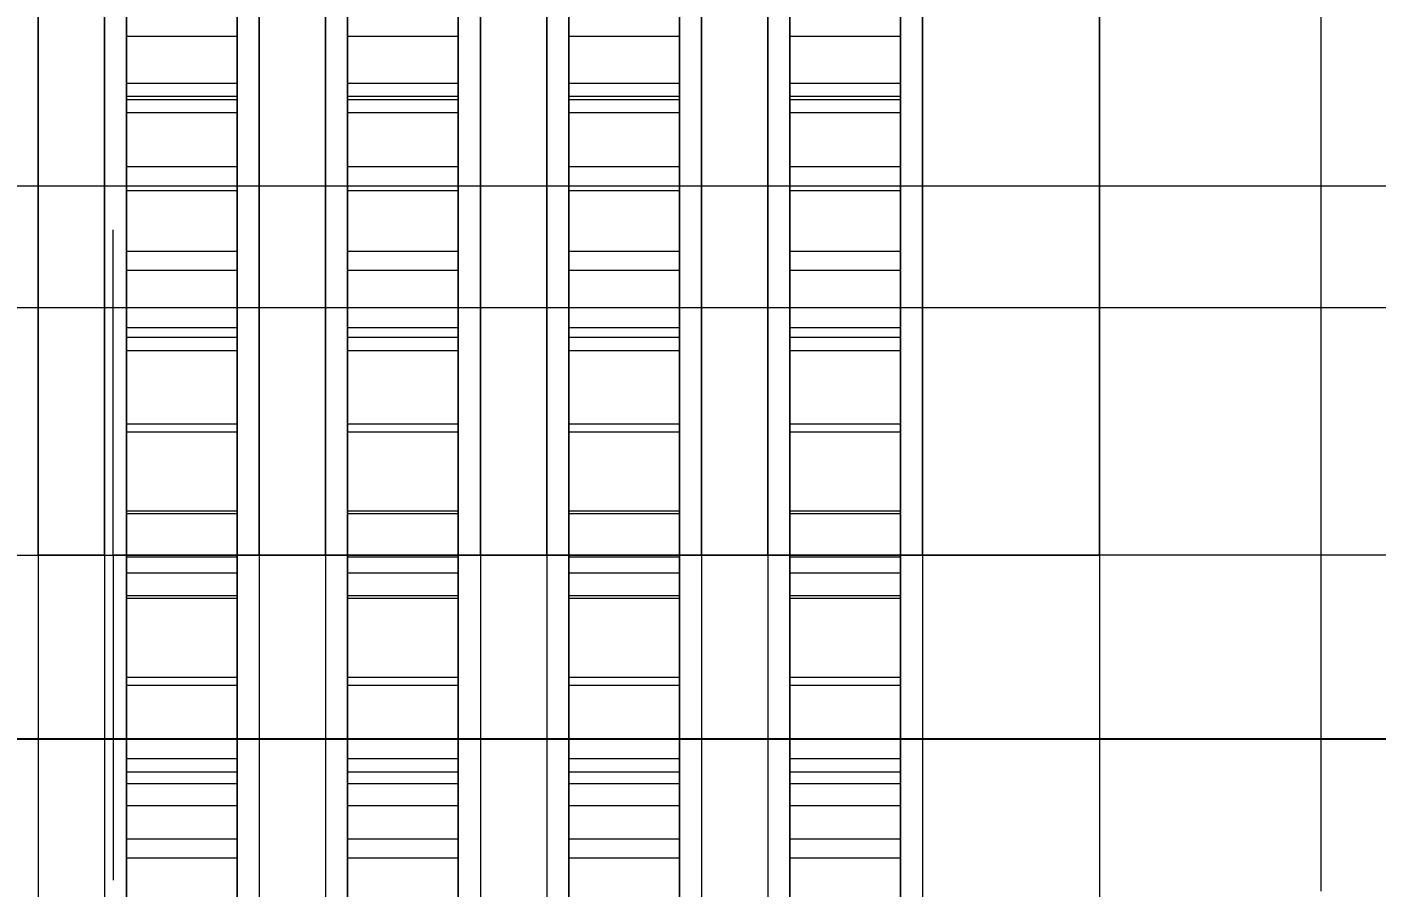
# Model space of a CAD drawing. Header units: millimetres. Extents: x -1970 to 34302, y -65268 to 6837.
# Drawn here: x -1607 to -1485, y -34413.4 to -34335.6 of the extents above; entities that cross this region are included whole.
import ezdxf

# ---------------------------------------------------------------- set-up
doc = ezdxf.new("R2010")
doc.units = ezdxf.units.MM
for name, color, linetype, lineweight in [('COTAS_O', 1, 'Continuous', 0), ('frontal_briquetadora', 7, 'Continuous', 0), ('frontal_tolva', 7, 'Continuous', 0)]:
    doc.layers.add(name, color=color, linetype=linetype, lineweight=lineweight)
doc.dimstyles.new('R19_100', dxfattribs={"dimtxt": 250, "dimasz": 150, "dimexe": 150, "dimexo": 80, "dimgap": 100, "dimtad": 1, "dimtih": 1, "dimtoh": 1, "dimdsep": 46, "dimcen": 0.09, "dimadec": 0, "dimazin": 0, "dimtfac": 1, "dimtdec": 4, "dimtofl": 0, "dimtmove": 0, "dimatfit": 3, "dimfxl": 1, "dimtolj": 1, "dimtzin": 0, "dimarcsym": 0})

# ---------------------------------------------------------------- blocks, each defined once
blk = doc.blocks.new('*D34')
at = {"layer": 'COTAS_O', "color": 0, "lineweight": -2, "transparency": 16777216}
for p, q in [((-1645, -31700), (-875, -31700)), ((-1025, -34250), (-1025, -31850)), ((-1645, -34400), (-875, -34400))]:
    blk.add_line(p, q, dxfattribs=at)
at = {"layer": 'COTAS_O', "color": 0, "transparency": 16777216}
for points in [[(-1050, -31850), (-1000, -31850), (-1025, -31700)], [(-1050, -34250), (-1000, -34250), (-1025, -34400)]]:
    blk.add_solid(points, dxfattribs=at)
at = {"layer": 'Defpoints', "color": 0, "transparency": 16777216}
for p in [(-1725, -31700), (-1025, -31700), (-1725, -34400)]:
    blk.add_point(p, dxfattribs=at)
blk = doc.blocks.new('*D35')
at = {"layer": 'COTAS_O', "color": 0, "lineweight": -2, "transparency": 16777216}
for p, q in [((-1725, -34320), (-1725, -33550)), ((1725, -34320), (1725, -33550)), ((-1575, -33700), (1575, -33700))]:
    blk.add_line(p, q, dxfattribs=at)
at = {"layer": 'COTAS_O', "color": 0, "transparency": 16777216}
for points in [[(-1575, -33675), (-1575, -33725), (-1725, -33700)], [(1575, -33675), (1575, -33725), (1725, -33700)]]:
    blk.add_solid(points, dxfattribs=at)
at = {"layer": 'Defpoints', "color": 0, "transparency": 16777216}
for p in [(1725, -33700), (-1725, -34400), (1725, -34400)]:
    blk.add_point(p, dxfattribs=at)

msp = doc.modelspace()

# ---------------------------------------------------------------- linework, layer by layer
at = {"layer": 'frontal_briquetadora'}
for p, q in [((-1598, -34320.682), (-1598, -34342.212)), ((-1598, -34320.923), (-1598, -34341.896)), ((-1588, -34320.682), (-1588, -34342.212)), ((-1588, -34320.923), (-1588, -34341.896)), ((-1578, -34320.682), (-1578, -34342.212)), ((-1578, -34320.923), (-1578, -34341.896)), ((-1568, -34320.682), (-1568, -34342.212)), ((-1568, -34320.923), (-1568, -34341.896)), ((-1558, -34320.682), (-1558, -34342.212)), ((-1558, -34320.923), (-1558, -34341.896)), ((-1548, -34320.682), (-1548, -34342.212)), ((-1548, -34320.923), (-1548, -34341.896)), ((-1538, -34320.682), (-1538, -34342.212)), ((-1538, -34320.923), (-1538, -34341.896)), ((-1528, -34320.682), (-1528, -34342.212)), ((-1528, -34320.923), (-1528, -34341.896)), ((-1606, -34344.436), (-1606, -34326.286)), ((-1606, -34345.082), (-1606, -34326.995)), ((-1600, -34344.436), (-1600, -34326.286)), ((-1600, -34345.082), (-1600, -34326.995)), ((-1586, -34344.436), (-1586, -34326.286)), ((-1586, -34345.082), (-1586, -34326.995)), ((-1580, -34344.436), (-1580, -34326.286)), ((-1580, -34345.082), (-1580, -34326.995)), ((-1566, -34344.436), (-1566, -34326.286)), ((-1566, -34345.082), (-1566, -34326.995)), ((-1560, -34344.436), (-1560, -34326.286)), ((-1560, -34345.082), (-1560, -34326.995)), ((-1546, -34344.436), (-1546, -34326.286)), ((-1546, -34345.082), (-1546, -34326.995)), ((-1540, -34344.436), (-1540, -34326.286)), ((-1540, -34345.082), (-1540, -34326.995)), ((-1526, -34344.436), (-1526, -34326.286)), ((-1526, -34345.082), (-1526, -34326.995)), ((-1510, -34345.082), (-1510, -34326.995)), ((-1606, -34330), (-1606, -34349.862)), ((-1606, -34330), (-1606, -34349.621)), ((-1600, -34330), (-1600, -34349.862)), ((-1600, -34330), (-1600, -34349.621)), ((-1598, -34336.471), (-1598, -34329.737)), ((-1588, -34336.471), (-1588, -34329.737)), ((-1586, -34330), (-1586, -34349.862)), ((-1586, -34330), (-1586, -34349.621)), ((-1580, -34330), (-1580, -34349.862)), ((-1580, -34330), (-1580, -34349.621)), ((-1578, -34336.471), (-1578, -34329.737)), ((-1568, -34336.471), (-1568, -34329.737)), ((-1566, -34330), (-1566, -34349.862)), ((-1566, -34330), (-1566, -34349.621)), ((-1560, -34330), (-1560, -34349.862)), ((-1560, -34330), (-1560, -34349.621)), ((-1558, -34336.471), (-1558, -34329.737)), ((-1548, -34336.471), (-1548, -34329.737)), ((-1546, -34330), (-1546, -34349.862)), ((-1546, -34330), (-1546, -34349.621)), ((-1540, -34330), (-1540, -34349.862)), ((-1540, -34330), (-1540, -34349.621)), ((-1538, -34336.471), (-1538, -34329.737)), ((-1528, -34336.471), (-1528, -34329.737)), ((-1526, -34330), (-1526, -34349.862)), ((-1526, -34330), (-1526, -34349.621)), ((-1510, -34330), (-1510, -34349.721)), ((-1510, -34330), (-1510, -34349.862)), ((-1510, -34330), (-1510, -34349.294)), ((-1490, -34330), (-1490, -34349.294)), ((-1598, -34340.735), (-1598, -34333.368)), ((-1588, -34340.735), (-1588, -34333.368)), ((-1578, -34340.735), (-1578, -34333.368)), ((-1568, -34340.735), (-1568, -34333.368)), ((-1558, -34340.735), (-1558, -34333.368)), ((-1548, -34340.735), (-1548, -34333.368)), ((-1538, -34340.735), (-1538, -34333.368)), ((-1528, -34340.735), (-1528, -34333.368)), ((-1598, -34343.381), (-1598, -34336.471)), ((-1598, -34336.471), (-1588, -34336.471)), ((-1588, -34343.381), (-1588, -34336.471)), ((-1578, -34343.381), (-1578, -34336.471)), ((-1578, -34336.471), (-1568, -34336.471)), ((-1568, -34343.381), (-1568, -34336.471)), ((-1558, -34343.381), (-1558, -34336.471)), ((-1558, -34336.471), (-1548, -34336.471)), ((-1548, -34343.381), (-1548, -34336.471)), ((-1538, -34343.381), (-1538, -34336.471)), ((-1538, -34336.471), (-1528, -34336.471)), ((-1528, -34343.381), (-1528, -34336.471)), ((-1598, -34348.262), (-1598, -34340.735)), ((-1598, -34340.735), (-1588, -34340.735)), ((-1588, -34348.262), (-1588, -34340.735)), ((-1578, -34348.262), (-1578, -34340.735)), ((-1578, -34340.735), (-1568, -34340.735)), ((-1568, -34348.262), (-1568, -34340.735)), ((-1558, -34348.262), (-1558, -34340.735)), ((-1558, -34340.735), (-1548, -34340.735)), ((-1548, -34348.262), (-1548, -34340.735)), ((-1538, -34348.262), (-1538, -34340.735)), ((-1538, -34340.735), (-1528, -34340.735)), ((-1528, -34348.262), (-1528, -34340.735)), ((-1598, -34341.896), (-1598, -34362.811)), ((-1598, -34341.896), (-1588, -34341.896)), ((-1598, -34342.212), (-1598, -34363.683)), ((-1598, -34342.212), (-1588, -34342.212)), ((-1588, -34341.896), (-1588, -34362.811)), ((-1588, -34342.212), (-1588, -34363.683)), ((-1578, -34341.896), (-1578, -34362.811)), ((-1578, -34341.896), (-1568, -34341.896)), ((-1578, -34342.212), (-1578, -34363.683)), ((-1578, -34342.212), (-1568, -34342.212)), ((-1568, -34341.896), (-1568, -34362.811)), ((-1568, -34342.212), (-1568, -34363.683)), ((-1558, -34341.896), (-1558, -34362.811)), ((-1558, -34341.896), (-1548, -34341.896)), ((-1558, -34342.212), (-1558, -34363.683)), ((-1558, -34342.212), (-1548, -34342.212)), ((-1548, -34341.896), (-1548, -34362.811)), ((-1548, -34342.212), (-1548, -34363.683)), ((-1538, -34341.896), (-1538, -34362.811)), ((-1538, -34341.896), (-1528, -34341.896)), ((-1538, -34342.212), (-1538, -34363.683)), ((-1538, -34342.212), (-1528, -34342.212)), ((-1528, -34341.896), (-1528, -34362.811)), ((-1528, -34342.212), (-1528, -34363.683)), ((-1598, -34350.441), (-1598, -34343.381)), ((-1598, -34343.381), (-1588, -34343.381)), ((-1588, -34350.441), (-1588, -34343.381)), ((-1578, -34350.441), (-1578, -34343.381)), ((-1578, -34343.381), (-1568, -34343.381)), ((-1568, -34350.441), (-1568, -34343.381)), ((-1558, -34350.441), (-1558, -34343.381)), ((-1558, -34343.381), (-1548, -34343.381)), ((-1548, -34350.441), (-1548, -34343.381)), ((-1538, -34350.441), (-1538, -34343.381)), ((-1538, -34343.381), (-1528, -34343.381)), ((-1528, -34350.441), (-1528, -34343.381)), ((-1606, -34363.649), (-1606, -34344.436)), ((-1606, -34364.025), (-1606, -34345.082)), ((-1600, -34363.649), (-1600, -34344.436)), ((-1600, -34364.025), (-1600, -34345.082)), ((-1586, -34363.649), (-1586, -34344.436)), ((-1586, -34364.025), (-1586, -34345.082)), ((-1580, -34363.649), (-1580, -34344.436)), ((-1580, -34364.025), (-1580, -34345.082)), ((-1566, -34363.649), (-1566, -34344.436)), ((-1566, -34364.025), (-1566, -34345.082)), ((-1560, -34363.649), (-1560, -34344.436)), ((-1560, -34364.025), (-1560, -34345.082)), ((-1546, -34363.649), (-1546, -34344.436)), ((-1546, -34364.025), (-1546, -34345.082)), ((-1540, -34363.649), (-1540, -34344.436)), ((-1540, -34364.025), (-1540, -34345.082)), ((-1526, -34363.649), (-1526, -34344.436)), ((-1526, -34364.025), (-1526, -34345.082)), ((-1510, -34364.025), (-1510, -34345.082)), ((-1598, -34355.92), (-1598, -34348.262)), ((-1598, -34348.262), (-1588, -34348.262)), ((-1588, -34355.92), (-1588, -34348.262)), ((-1578, -34355.92), (-1578, -34348.262)), ((-1578, -34348.262), (-1568, -34348.262)), ((-1568, -34355.92), (-1568, -34348.262)), ((-1558, -34355.92), (-1558, -34348.262)), ((-1558, -34348.262), (-1548, -34348.262)), ((-1548, -34355.92), (-1548, -34348.262)), ((-1538, -34355.92), (-1538, -34348.262)), ((-1538, -34348.262), (-1528, -34348.262)), ((-1528, -34355.92), (-1528, -34348.262)), ((-1606, -34349.621), (-1606, -34369.158)), ((-1606, -34349.862), (-1606, -34369.642)), ((-1600, -34349.621), (-1600, -34369.158)), ((-1600, -34349.862), (-1600, -34369.642)), ((-1586, -34349.621), (-1586, -34369.158)), ((-1586, -34349.862), (-1586, -34369.642)), ((-1580, -34349.621), (-1580, -34369.158)), ((-1580, -34349.862), (-1580, -34369.642)), ((-1566, -34349.621), (-1566, -34369.158)), ((-1566, -34349.862), (-1566, -34369.642)), ((-1560, -34349.621), (-1560, -34369.158)), ((-1560, -34349.862), (-1560, -34369.642)), ((-1546, -34349.621), (-1546, -34369.158)), ((-1546, -34349.862), (-1546, -34369.642)), ((-1540, -34349.621), (-1540, -34369.158)), ((-1540, -34349.862), (-1540, -34369.642)), ((-1526, -34349.621), (-1526, -34369.158)), ((-1526, -34349.862), (-1526, -34369.642)), ((-1510, -34349.294), (-1510, -34367.93)), ((-1510, -34349.721), (-1510, -34367.845)), ((-1510, -34349.862), (-1510, -34369.642)), ((-1490, -34349.294), (-1490, -34367.93)), ((-1598, -34357.624), (-1598, -34350.441)), ((-1598, -34350.441), (-1588, -34350.441)), ((-1588, -34357.624), (-1588, -34350.441)), ((-1578, -34357.624), (-1578, -34350.441)), ((-1578, -34350.441), (-1568, -34350.441)), ((-1568, -34357.624), (-1568, -34350.441)), ((-1558, -34357.624), (-1558, -34350.441)), ((-1558, -34350.441), (-1548, -34350.441)), ((-1548, -34357.624), (-1548, -34350.441)), ((-1538, -34357.624), (-1538, -34350.441)), ((-1538, -34350.441), (-1528, -34350.441)), ((-1528, -34357.624), (-1528, -34350.441)), ((-1510, -34359.632), (-1510, -34353.762)), ((-1599.2, -34359.818), (-1599.2, -34353.994)), ((-1598, -34363.681), (-1598, -34355.92)), ((-1598, -34355.92), (-1588, -34355.92)), ((-1588, -34363.681), (-1588, -34355.92)), ((-1578, -34363.681), (-1578, -34355.92)), ((-1578, -34355.92), (-1568, -34355.92)), ((-1568, -34363.681), (-1568, -34355.92)), ((-1558, -34363.681), (-1558, -34355.92)), ((-1558, -34355.92), (-1548, -34355.92)), ((-1548, -34363.681), (-1548, -34355.92)), ((-1538, -34363.681), (-1538, -34355.92)), ((-1538, -34355.92), (-1528, -34355.92)), ((-1528, -34363.681), (-1528, -34355.92)), ((-1598, -34364.904), (-1598, -34357.624)), ((-1598, -34357.624), (-1588, -34357.624)), ((-1588, -34364.904), (-1588, -34357.624)), ((-1578, -34364.904), (-1578, -34357.624)), ((-1578, -34357.624), (-1568, -34357.624)), ((-1568, -34364.904), (-1568, -34357.624)), ((-1558, -34364.904), (-1558, -34357.624)), ((-1558, -34357.624), (-1548, -34357.624)), ((-1548, -34364.904), (-1548, -34357.624)), ((-1538, -34364.904), (-1538, -34357.624)), ((-1538, -34357.624), (-1528, -34357.624)), ((-1528, -34364.904), (-1528, -34357.624)), ((-1599.2, -34370.313), (-1599.2, -34359.818)), ((-1510, -34370.21), (-1510, -34359.632)), ((-1510, -34365.418), (-1510, -34360.977)), ((-1606, -34383.4), (-1606, -34363.649)), ((-1600, -34383.4), (-1600, -34363.649)), ((-1598, -34362.811), (-1598, -34383.567)), ((-1598, -34362.811), (-1588, -34362.811)), ((-1598, -34371.516), (-1598, -34363.681)), ((-1598, -34363.683), (-1598, -34384.991)), ((-1598, -34363.683), (-1588, -34363.683)), ((-1588, -34362.811), (-1588, -34383.567)), ((-1588, -34371.516), (-1588, -34363.681)), ((-1588, -34363.683), (-1588, -34384.991)), ((-1586, -34383.4), (-1586, -34363.649)), ((-1580, -34383.4), (-1580, -34363.649)), ((-1578, -34362.811), (-1578, -34383.567)), ((-1578, -34362.811), (-1568, -34362.811)), ((-1578, -34371.516), (-1578, -34363.681)), ((-1578, -34363.683), (-1578, -34384.991)), ((-1578, -34363.683), (-1568, -34363.683)), ((-1568, -34362.811), (-1568, -34383.567)), ((-1568, -34371.516), (-1568, -34363.681)), ((-1568, -34363.683), (-1568, -34384.991)), ((-1566, -34383.4), (-1566, -34363.649)), ((-1560, -34383.4), (-1560, -34363.649)), ((-1558, -34362.811), (-1558, -34383.567)), ((-1558, -34362.811), (-1548, -34362.811)), ((-1558, -34371.516), (-1558, -34363.681)), ((-1558, -34363.683), (-1558, -34384.991)), ((-1558, -34363.683), (-1548, -34363.683)), ((-1548, -34362.811), (-1548, -34383.567)), ((-1548, -34371.516), (-1548, -34363.681)), ((-1548, -34363.683), (-1548, -34384.991)), ((-1546, -34383.4), (-1546, -34363.649)), ((-1540, -34383.4), (-1540, -34363.649)), ((-1538, -34362.811), (-1538, -34383.567)), ((-1538, -34362.811), (-1528, -34362.811)), ((-1538, -34371.516), (-1538, -34363.681)), ((-1538, -34363.683), (-1538, -34384.991)), ((-1538, -34363.683), (-1528, -34363.683)), ((-1528, -34362.811), (-1528, -34383.567)), ((-1528, -34371.516), (-1528, -34363.681)), ((-1528, -34363.683), (-1528, -34384.991)), ((-1526, -34383.4), (-1526, -34363.649)), ((-1606, -34383.4), (-1606, -34364.025)), ((-1600, -34383.4), (-1600, -34364.025)), ((-1598, -34372.253), (-1598, -34364.904)), ((-1598, -34364.904), (-1588, -34364.904)), ((-1588, -34372.253), (-1588, -34364.904)), ((-1586, -34383.4), (-1586, -34364.025)), ((-1580, -34383.4), (-1580, -34364.025)), ((-1578, -34372.253), (-1578, -34364.904)), ((-1578, -34364.904), (-1568, -34364.904)), ((-1568, -34372.253), (-1568, -34364.904)), ((-1566, -34383.4), (-1566, -34364.025)), ((-1560, -34383.4), (-1560, -34364.025)), ((-1558, -34372.253), (-1558, -34364.904)), ((-1558, -34364.904), (-1548, -34364.904)), ((-1548, -34372.253), (-1548, -34364.904)), ((-1546, -34383.4), (-1546, -34364.025)), ((-1540, -34383.4), (-1540, -34364.025)), ((-1538, -34372.253), (-1538, -34364.904)), ((-1538, -34364.904), (-1528, -34364.904)), ((-1528, -34372.253), (-1528, -34364.904)), ((-1526, -34383.4), (-1526, -34364.025)), ((-1510, -34383.4), (-1510, -34364.025)), ((-1510, -34373.421), (-1510, -34365.418)), ((-1510, -34367.845), (-1510, -34382.902)), ((-1510, -34367.93), (-1510, -34385.275)), ((-1490, -34367.93), (-1490, -34385.275)), ((-1606, -34369.158), (-1606, -34388.527)), ((-1606, -34369.642), (-1606, -34389.259)), ((-1600, -34369.158), (-1600, -34388.527)), ((-1600, -34369.642), (-1600, -34389.259)), ((-1586, -34369.158), (-1586, -34388.527)), ((-1586, -34369.642), (-1586, -34389.259)), ((-1580, -34369.158), (-1580, -34388.527)), ((-1580, -34369.642), (-1580, -34389.259)), ((-1566, -34369.158), (-1566, -34388.527)), ((-1566, -34369.642), (-1566, -34389.259)), ((-1560, -34369.158), (-1560, -34388.527)), ((-1560, -34369.642), (-1560, -34389.259)), ((-1546, -34369.158), (-1546, -34388.527)), ((-1546, -34369.642), (-1546, -34389.259)), ((-1540, -34369.158), (-1540, -34388.527)), ((-1540, -34369.642), (-1540, -34389.259)), ((-1526, -34369.158), (-1526, -34388.527)), ((-1526, -34369.642), (-1526, -34389.259)), ((-1510, -34369.642), (-1510, -34389.259)), ((-1599.2, -34383.4), (-1599.2, -34370.313)), ((-1510, -34383.4), (-1510, -34370.21)), ((-1598, -34379.396), (-1598, -34371.516)), ((-1598, -34371.516), (-1588, -34371.516)), ((-1598, -34379.644), (-1598, -34372.253)), ((-1598, -34372.253), (-1588, -34372.253)), ((-1588, -34379.396), (-1588, -34371.516)), ((-1588, -34379.644), (-1588, -34372.253)), ((-1578, -34379.396), (-1578, -34371.516)), ((-1578, -34371.516), (-1568, -34371.516)), ((-1578, -34379.644), (-1578, -34372.253)), ((-1578, -34372.253), (-1568, -34372.253)), ((-1568, -34379.396), (-1568, -34371.516)), ((-1568, -34379.644), (-1568, -34372.253)), ((-1558, -34379.396), (-1558, -34371.516)), ((-1558, -34371.516), (-1548, -34371.516)), ((-1558, -34379.644), (-1558, -34372.253)), ((-1558, -34372.253), (-1548, -34372.253)), ((-1548, -34379.396), (-1548, -34371.516)), ((-1548, -34379.644), (-1548, -34372.253)), ((-1538, -34379.396), (-1538, -34371.516)), ((-1538, -34371.516), (-1528, -34371.516)), ((-1538, -34379.644), (-1538, -34372.253)), ((-1538, -34372.253), (-1528, -34372.253)), ((-1528, -34379.396), (-1528, -34371.516)), ((-1528, -34379.644), (-1528, -34372.253)), ((-1510, -34383.4), (-1510, -34373.421)), ((-1598, -34387.29), (-1598, -34379.396)), ((-1598, -34379.396), (-1588, -34379.396)), ((-1588, -34387.29), (-1588, -34379.396)), ((-1578, -34387.29), (-1578, -34379.396)), ((-1578, -34379.396), (-1568, -34379.396)), ((-1568, -34387.29), (-1568, -34379.396)), ((-1558, -34387.29), (-1558, -34379.396)), ((-1558, -34379.396), (-1548, -34379.396)), ((-1548, -34387.29), (-1548, -34379.396)), ((-1538, -34387.29), (-1538, -34379.396)), ((-1538, -34379.396), (-1528, -34379.396)), ((-1528, -34387.29), (-1528, -34379.396)), ((-1598, -34387.049), (-1598, -34379.644)), ((-1598, -34379.644), (-1588, -34379.644)), ((-1588, -34387.049), (-1588, -34379.644)), ((-1578, -34387.049), (-1578, -34379.644)), ((-1578, -34379.644), (-1568, -34379.644)), ((-1568, -34387.049), (-1568, -34379.644)), ((-1558, -34387.049), (-1558, -34379.644)), ((-1558, -34379.644), (-1548, -34379.644)), ((-1548, -34387.049), (-1548, -34379.644)), ((-1538, -34387.049), (-1538, -34379.644)), ((-1538, -34379.644), (-1528, -34379.644)), ((-1528, -34387.049), (-1528, -34379.644)), ((-1510, -34382.902), (-1510, -34393.674)), ((-1660, -34383.4), (-1510, -34383.4)), ((-1620, -34383.4), (-1606, -34383.4)), ((-1600, -34383.4), (-1606, -34383.4)), ((-1606, -34383.4), (-1606, -34402.775)), ((-1606, -34383.4), (-1606, -34403.151)), ((-1600, -34383.4), (-1586, -34383.4)), ((-1600, -34383.4), (-1600, -34402.775)), ((-1600, -34383.4), (-1600, -34403.151)), ((-1450, -34383.4), (-1599.2, -34383.4)), ((-1599.2, -34383.4), (-1599.2, -34396.487)), ((-1598, -34383.567), (-1598, -34404.063)), ((-1598, -34383.567), (-1588, -34383.567)), ((-1588, -34383.567), (-1588, -34404.063)), ((-1580, -34383.4), (-1586, -34383.4)), ((-1586, -34383.4), (-1586, -34402.775)), ((-1586, -34383.4), (-1586, -34403.151)), ((-1580, -34383.4), (-1566, -34383.4)), ((-1580, -34383.4), (-1580, -34402.775)), ((-1580, -34383.4), (-1580, -34403.151)), ((-1578, -34383.567), (-1578, -34404.063)), ((-1578, -34383.567), (-1568, -34383.567)), ((-1568, -34383.567), (-1568, -34404.063)), ((-1560, -34383.4), (-1566, -34383.4)), ((-1566, -34383.4), (-1566, -34402.775)), ((-1566, -34383.4), (-1566, -34403.151)), ((-1560, -34383.4), (-1546, -34383.4)), ((-1560, -34383.4), (-1560, -34402.775)), ((-1560, -34383.4), (-1560, -34403.151)), ((-1558, -34383.567), (-1558, -34404.063)), ((-1558, -34383.567), (-1548, -34383.567)), ((-1548, -34383.567), (-1548, -34404.063)), ((-1540, -34383.4), (-1546, -34383.4)), ((-1546, -34383.4), (-1546, -34402.775)), ((-1546, -34383.4), (-1546, -34403.151)), ((-1540, -34383.4), (-1526, -34383.4)), ((-1540, -34383.4), (-1540, -34402.775)), ((-1540, -34383.4), (-1540, -34403.151)), ((-1538, -34383.567), (-1538, -34404.063)), ((-1538, -34383.567), (-1528, -34383.567)), ((-1528, -34383.567), (-1528, -34404.063)), ((-1510, -34383.4), (-1526, -34383.4)), ((-1526, -34383.4), (-1526, -34402.775)), ((-1526, -34383.4), (-1526, -34403.151)), ((-1510, -34383.4), (-1510, -34393.379)), ((-1510, -34383.4), (-1510, -34396.59)), ((-1510, -34383.4), (-1510, -34402.775)), ((-1598, -34384.991), (-1598, -34406.032)), ((-1598, -34384.991), (-1588, -34384.991)), ((-1588, -34384.991), (-1588, -34406.032)), ((-1578, -34384.991), (-1578, -34406.032)), ((-1578, -34384.991), (-1568, -34384.991)), ((-1568, -34384.991), (-1568, -34406.032)), ((-1558, -34384.991), (-1558, -34406.032)), ((-1558, -34384.991), (-1548, -34384.991)), ((-1548, -34384.991), (-1548, -34406.032)), ((-1538, -34384.991), (-1538, -34406.032)), ((-1538, -34384.991), (-1528, -34384.991)), ((-1528, -34384.991), (-1528, -34406.032)), ((-1510, -34385.275), (-1510, -34400.738)), ((-1490, -34385.275), (-1490, -34400.738)), ((-1598, -34394.44), (-1598, -34387.049)), ((-1598, -34387.049), (-1588, -34387.049)), ((-1598, -34395.17), (-1598, -34387.29)), ((-1598, -34387.29), (-1588, -34387.29)), ((-1588, -34394.44), (-1588, -34387.049)), ((-1588, -34395.17), (-1588, -34387.29)), ((-1578, -34394.44), (-1578, -34387.049)), ((-1578, -34387.049), (-1568, -34387.049)), ((-1578, -34395.17), (-1578, -34387.29)), ((-1578, -34387.29), (-1568, -34387.29)), ((-1568, -34394.44), (-1568, -34387.049)), ((-1568, -34395.17), (-1568, -34387.29)), ((-1558, -34394.44), (-1558, -34387.049)), ((-1558, -34387.049), (-1548, -34387.049)), ((-1558, -34395.17), (-1558, -34387.29)), ((-1558, -34387.29), (-1548, -34387.29)), ((-1548, -34394.44), (-1548, -34387.049)), ((-1548, -34395.17), (-1548, -34387.29)), ((-1538, -34394.44), (-1538, -34387.049)), ((-1538, -34387.049), (-1528, -34387.049)), ((-1538, -34395.17), (-1538, -34387.29)), ((-1538, -34387.29), (-1528, -34387.29)), ((-1528, -34394.44), (-1528, -34387.049)), ((-1528, -34395.17), (-1528, -34387.29)), ((-1606, -34388.527), (-1606, -34407.646)), ((-1606, -34389.259), (-1606, -34408.633)), ((-1600, -34388.527), (-1600, -34407.646)), ((-1600, -34389.259), (-1600, -34408.633)), ((-1586, -34388.527), (-1586, -34407.646)), ((-1586, -34389.259), (-1586, -34408.633)), ((-1580, -34388.527), (-1580, -34407.646)), ((-1580, -34389.259), (-1580, -34408.633)), ((-1566, -34388.527), (-1566, -34407.646)), ((-1566, -34389.259), (-1566, -34408.633)), ((-1560, -34388.527), (-1560, -34407.646)), ((-1560, -34389.259), (-1560, -34408.633)), ((-1546, -34388.527), (-1546, -34407.646)), ((-1546, -34389.259), (-1546, -34408.633)), ((-1540, -34388.527), (-1540, -34407.646)), ((-1540, -34389.259), (-1540, -34408.633)), ((-1526, -34388.527), (-1526, -34407.646)), ((-1526, -34389.259), (-1526, -34408.633)), ((-1510, -34389.259), (-1510, -34408.633)), ((-1510, -34393.379), (-1510, -34401.382)), ((-1510, -34393.674), (-1510, -34399.287)), ((-1598, -34401.79), (-1598, -34394.44)), ((-1598, -34394.44), (-1588, -34394.44)), ((-1598, -34403.006), (-1598, -34395.17)), ((-1598, -34395.17), (-1588, -34395.17)), ((-1588, -34401.79), (-1588, -34394.44)), ((-1588, -34403.006), (-1588, -34395.17)), ((-1578, -34401.79), (-1578, -34394.44)), ((-1578, -34394.44), (-1568, -34394.44)), ((-1578, -34403.006), (-1578, -34395.17)), ((-1578, -34395.17), (-1568, -34395.17)), ((-1568, -34401.79), (-1568, -34394.44)), ((-1568, -34403.006), (-1568, -34395.17)), ((-1558, -34401.79), (-1558, -34394.44)), ((-1558, -34394.44), (-1548, -34394.44)), ((-1558, -34403.006), (-1558, -34395.17)), ((-1558, -34395.17), (-1548, -34395.17)), ((-1548, -34401.79), (-1548, -34394.44)), ((-1548, -34403.006), (-1548, -34395.17)), ((-1538, -34401.79), (-1538, -34394.44)), ((-1538, -34394.44), (-1528, -34394.44)), ((-1538, -34403.006), (-1538, -34395.17)), ((-1538, -34395.17), (-1528, -34395.17)), ((-1528, -34401.79), (-1528, -34394.44)), ((-1528, -34403.006), (-1528, -34395.17)), ((-1599.2, -34396.487), (-1599.2, -34406.982)), ((-1510, -34396.59), (-1510, -34407.168)), ((-1510, -34400.738), (-1510, -34413.792)), ((-1510, -34401.382), (-1510, -34405.823)), ((-1490, -34400.738), (-1490, -34413.792)), ((-1606, -34402.775), (-1606, -34421.718)), ((-1600, -34402.775), (-1600, -34421.718)), ((-1598, -34409.071), (-1598, -34401.79)), ((-1598, -34401.79), (-1588, -34401.79)), ((-1588, -34409.071), (-1588, -34401.79)), ((-1586, -34402.775), (-1586, -34421.718)), ((-1580, -34402.775), (-1580, -34421.718)), ((-1578, -34409.071), (-1578, -34401.79)), ((-1578, -34401.79), (-1568, -34401.79)), ((-1568, -34409.071), (-1568, -34401.79)), ((-1566, -34402.775), (-1566, -34421.718)), ((-1560, -34402.775), (-1560, -34421.718)), ((-1558, -34409.071), (-1558, -34401.79)), ((-1558, -34401.79), (-1548, -34401.79)), ((-1548, -34409.071), (-1548, -34401.79)), ((-1546, -34402.775), (-1546, -34421.718)), ((-1540, -34402.775), (-1540, -34421.718)), ((-1538, -34409.071), (-1538, -34401.79)), ((-1538, -34401.79), (-1528, -34401.79)), ((-1528, -34409.071), (-1528, -34401.79)), ((-1526, -34402.775), (-1526, -34421.718)), ((-1510, -34402.775), (-1510, -34421.718)), ((-1606, -34403.151), (-1606, -34422.364)), ((-1600, -34403.151), (-1600, -34422.364)), ((-1598, -34410.768), (-1598, -34403.006)), ((-1598, -34403.006), (-1588, -34403.006)), ((-1588, -34410.768), (-1588, -34403.006)), ((-1586, -34403.151), (-1586, -34422.364)), ((-1580, -34403.151), (-1580, -34422.364)), ((-1578, -34410.768), (-1578, -34403.006)), ((-1578, -34403.006), (-1568, -34403.006)), ((-1568, -34410.768), (-1568, -34403.006)), ((-1566, -34403.151), (-1566, -34422.364)), ((-1560, -34403.151), (-1560, -34422.364)), ((-1558, -34410.768), (-1558, -34403.006)), ((-1558, -34403.006), (-1548, -34403.006)), ((-1548, -34410.768), (-1548, -34403.006)), ((-1546, -34403.151), (-1546, -34422.364)), ((-1540, -34403.151), (-1540, -34422.364)), ((-1538, -34410.768), (-1538, -34403.006)), ((-1538, -34403.006), (-1528, -34403.006)), ((-1528, -34410.768), (-1528, -34403.006)), ((-1526, -34403.151), (-1526, -34422.364)), ((-1598, -34404.063), (-1598, -34424.199)), ((-1598, -34404.063), (-1588, -34404.063)), ((-1588, -34404.063), (-1588, -34424.199)), ((-1578, -34404.063), (-1578, -34424.199)), ((-1578, -34404.063), (-1568, -34404.063)), ((-1568, -34404.063), (-1568, -34424.199)), ((-1558, -34404.063), (-1558, -34424.199)), ((-1558, -34404.063), (-1548, -34404.063)), ((-1548, -34404.063), (-1548, -34424.199)), ((-1538, -34404.063), (-1538, -34424.199)), ((-1538, -34404.063), (-1528, -34404.063)), ((-1528, -34404.063), (-1528, -34424.199)), ((-1598, -34406.032), (-1598, -34426.703)), ((-1598, -34406.032), (-1588, -34406.032)), ((-1588, -34406.032), (-1588, -34426.703)), ((-1578, -34406.032), (-1578, -34426.703)), ((-1578, -34406.032), (-1568, -34406.032)), ((-1568, -34406.032), (-1568, -34426.703)), ((-1558, -34406.032), (-1558, -34426.703)), ((-1558, -34406.032), (-1548, -34406.032)), ((-1548, -34406.032), (-1548, -34426.703)), ((-1538, -34406.032), (-1538, -34426.703)), ((-1538, -34406.032), (-1528, -34406.032)), ((-1528, -34406.032), (-1528, -34426.703)), ((-1606, -34407.646), (-1606, -34426.432)), ((-1600, -34407.646), (-1600, -34426.432)), ((-1599.2, -34406.982), (-1599.2, -34412.806)), ((-1586, -34407.646), (-1586, -34426.432)), ((-1580, -34407.646), (-1580, -34426.432)), ((-1566, -34407.646), (-1566, -34426.432)), ((-1560, -34407.646), (-1560, -34426.432)), ((-1546, -34407.646), (-1546, -34426.432)), ((-1540, -34407.646), (-1540, -34426.432)), ((-1526, -34407.646), (-1526, -34426.432)), ((-1510, -34407.168), (-1510, -34413.038)), ((-1606, -34408.633), (-1606, -34427.684)), ((-1600, -34408.633), (-1600, -34427.684)), ((-1586, -34408.633), (-1586, -34427.684)), ((-1580, -34408.633), (-1580, -34427.684)), ((-1566, -34408.633), (-1566, -34427.684)), ((-1560, -34408.633), (-1560, -34427.684)), ((-1546, -34408.633), (-1546, -34427.684)), ((-1540, -34408.633), (-1540, -34427.684)), ((-1526, -34408.633), (-1526, -34427.684)), ((-1510, -34408.633), (-1510, -34427.684)), ((-1598, -34416.256), (-1598, -34409.071)), ((-1598, -34409.071), (-1588, -34409.071)), ((-1588, -34416.256), (-1588, -34409.071)), ((-1578, -34416.256), (-1578, -34409.071)), ((-1578, -34409.071), (-1568, -34409.071)), ((-1568, -34416.256), (-1568, -34409.071)), ((-1558, -34416.256), (-1558, -34409.071)), ((-1558, -34409.071), (-1548, -34409.071)), ((-1548, -34416.256), (-1548, -34409.071)), ((-1538, -34416.256), (-1538, -34409.071)), ((-1538, -34409.071), (-1528, -34409.071)), ((-1528, -34416.256), (-1528, -34409.071)), ((-1598, -34418.428), (-1598, -34410.768)), ((-1598, -34410.768), (-1588, -34410.768)), ((-1588, -34418.428), (-1588, -34410.768)), ((-1578, -34418.428), (-1578, -34410.768)), ((-1578, -34410.768), (-1568, -34410.768)), ((-1568, -34418.428), (-1568, -34410.768)), ((-1558, -34418.428), (-1558, -34410.768)), ((-1558, -34410.768), (-1548, -34410.768)), ((-1548, -34418.428), (-1548, -34410.768)), ((-1538, -34418.428), (-1538, -34410.768)), ((-1538, -34410.768), (-1528, -34410.768)), ((-1528, -34418.428), (-1528, -34410.768))]:
    msp.add_line(p, q, dxfattribs=at)
at = {"layer": 'frontal_tolva'}
for p, q in [((-1821.5, -34350), (1821.5, -34350)), ((-1821.5, -34361), (1821.5, -34361))]:
    msp.add_line(p, q, dxfattribs=at)

# ---------------------------------------------------------------- dimensions: what is measured, and where the dimension line sits
at = {"layer": 'COTAS_O'}
for p2, distance, picture, middle in [((-1725, -31700), -700, '*D34', (-1025, -33050)), ((1725, -34400), 700, '*D35', (0, -33700))]:
    dim = msp.add_aligned_dim(p1=(-1725, -34400), p2=p2, distance=distance, text='<> O', dimstyle='R19_100', dxfattribs=at)
    dim.commit()
    dim.dimension.update_dxf_attribs({"geometry": picture, "text_midpoint": middle})

doc.saveas('drawing.dxf')
